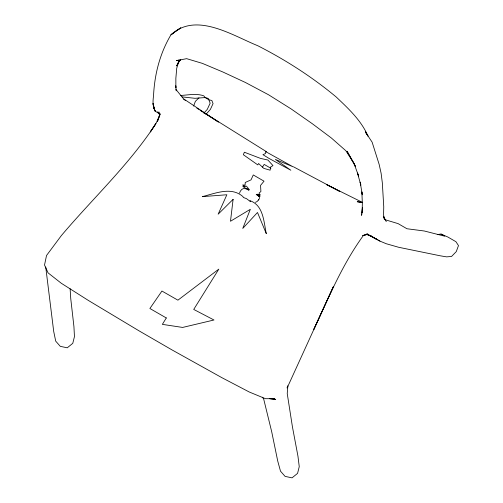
<?xml version="1.0" encoding="UTF-8"?>
<svg xmlns="http://www.w3.org/2000/svg" width="503" height="503" viewBox="0 0 503 503"><rect width="100%" height="100%" fill="white"/><g stroke="black" fill="none" stroke-linecap="round" stroke-linejoin="round"><path stroke-width="0.75" d="M243.565 186.154L246.476 186.173L249.438 189.788L246.068 188.292L248.903 190.178L245.709 188.726L245.332 188.047L242.792 186.525L245.074 186.682L242.597 184.978L245.062 185.085L245.269 182.451L251.035 179.867L253.273 174.95L264.025 181.174L260.554 185.374L260.9 191.492L259.001 193.152L260.221 195.177L258.41 194.397L259.605 196.245L259.535 198.063L258.586 199.987L258.825 199.584L257.096 201.521L255.405 202.363M362.405 208.393L362.122 213.052L362.349 203.168L361.852 191.901L362.317 194.799L360.186 182.199L360.833 185.129L357.507 173.038L358.62 176.107L353.999 163.418L347.101 151.353L355.514 166.6L353.999 163.418L345.901 150.799L331.364 137.998L312.344 123.744L291.136 108.931L268.552 94.771L245.395 82.473L222.917 72.017L202.344 63.365L186.638 58.669L176.339 60.649L178.735 60.083M362.411 207.506L361.487 215.353L361.915 214.071M287.854 386.078L287.232 393.585L292.444 426.915L297.946 456.139L299.247 466.646L297.575 473.361L292.048 477.85L285.075 476.379L280.504 471.173L277.713 460.981L271.702 431.75L263.704 399.105L262.453 397.2M287.634 385.939L287.119 387.983L333.275 286.867L313.734 329.559C328.666 297.556 342.367 264.383 363.254 235.681L367.762 233.939L362.751 235.536M193.605 106.083L195.384 101.323L198.981 97.84M239.529 193.146L240.346 191.153L241.736 189.461L243.421 188.568L245.709 188.726M180.47 59.423L176.647 65.968L178.942 60.85L176.723 68.245L175.861 78.261L175.861 87.767L175.805 86.321M180.219 59.738L179.54 60.825L180.47 59.694M262.516 167.065L264.176 164.406L270.891 168.291M205.96 114.363L210.405 109.371L213.058 103.631L211.864 100.512L208.934 99.789L205.136 97.557L203.834 95.866C196.321 93.149 188.191 95.098 180.432 95.476M203.822 113.15L207.255 109.415L210.153 103.178L208.305 98.45L205.136 97.557L194.95 98.311L182.061 96.878M176.006 31.186L170.951 34.82C159.904 53.368 154.54 74.35 153.534 95.828C152.843 100.996 152.459 106.498 155.213 111.201L159.306 113.653M174.635 32.198L170.951 34.82C196.007 11.487 232.292 35.443 257.737 45.704C285.647 59.932 312.174 76.946 336.249 97.029C348.39 108.591 361.261 120.412 367.982 136.112L365.304 131.855L372.126 142.173L379.149 164.38L381.104 173.221L382.324 182.784L383.751 206.714L383.575 214.963L384.405 219.289L383.506 216.296M175.868 31.324L180.784 27.822L177.905 29.822M362.77 235.586L367.203 234.505L366.36 234.354L372.138 236.555L367.957 234.624M437.277 234.568L441.024 234.046L447.903 237.051L455.932 241.698L458.478 245.596L456.271 251.607L451.575 256.448L446.639 256.87L440.138 255.782L398.64 247.275L386.254 243.735L379.966 241.119L369.347 235.121M273.267 398.615L274.789 398.684L265.465 398.697L249.312 392.026L221.905 377.69L171.963 349.887L138.891 330.754L88.365 300.442L61.284 283.258L48.062 272.865L44.522 265.024L46.521 255.511L61.284 235.681C92.816 198.333 129.139 164.733 155.936 123.6L150.315 131.943L156.433 122.575L160.136 113.904L157.326 121.745L159.747 115.401L159.501 116.696L159.042 111.98M269.526 398.665L275.707 399.395L269.885 398.659M362.682 202.476L357.249 201.709L360.777 202.401M259.944 194.78L257.064 194.196L260.013 196.359L256.209 194.403L259.045 196.44L258.467 195.642L259.605 196.245M384.254 219.459L398.118 223.634L406.952 228.746L424.343 231.009L444.859 236.228L441.024 234.046M366.555 233.996L376.546 239.233L370.353 235.668M362.204 202.263L326.705 184.658L339.802 191.454M339.707 191.373L293.576 166.864M379.966 241.119L372.585 237.026M266.307 151.604L203.225 112.2M199.974 110.126L201.923 111.37M196.818 108.145L198.786 109.409M200.754 110.666L203.375 112.351M204.69 113.194L218.453 122.04L183.432 98.733L175.893 89.358M183.595 99.204L185.349 100.386M159.583 113.741L158.407 112.917L159.47 113.816M159.891 113.942L157.678 111.88L159.86 114.087M386.266 221.616L383.663 216.485M45.729 267.036L53.695 331.389L55.707 341.135L60.285 346.341L67.257 347.812L72.778 343.323L74.457 336.608L73.928 326.554L70.753 298.669L70.106 288.697M175.805 85.623L176.144 90.836M233.109 199.339L230.487 221.263L250.331 209.305L242.754 228.437L257.498 212.48L266.301 233.662C263.735 221.93 263.591 205.406 250.035 200.697L250.331 201.508L246.47 198.635L243.402 197.503L242.918 196.579C231.204 186.324 215.29 193.435 202.294 196.635L226.859 194.755L218.139 214.203L233.109 199.339M270.639 167.122L270.111 170.19L263.798 168.367L258.58 163.519L257.788 164.89L243.351 154.723L244.357 152.227L260.56 158.42L267.917 160.036L272.953 165.594L270.639 167.122M265.955 151.768L265.351 153.635L262.931 154.666L268.979 158.407L290.828 170.234L275.399 159.451L293.023 166.776L265.955 151.768M166.304 317.953L162.362 324.366L182.608 327.434L213.982 319.996L193.724 309.433L218.824 269.124L177.911 300.172L161.935 291.042L149.888 308.502L166.304 317.953M155.213 111.201L153.522 107.051L155.213 111.201M154.226 108.371L153.013 103.612L154.226 108.371"/></g></svg>
